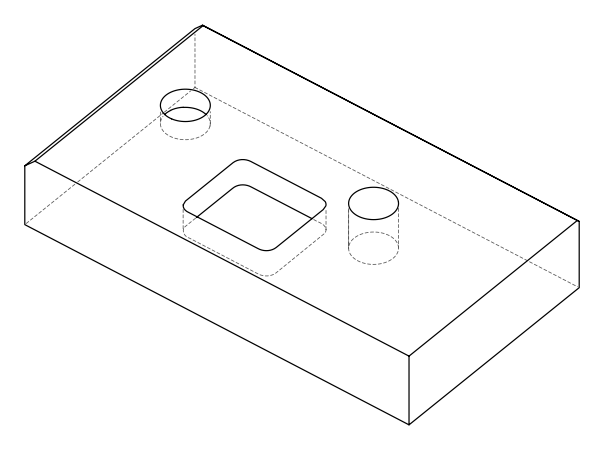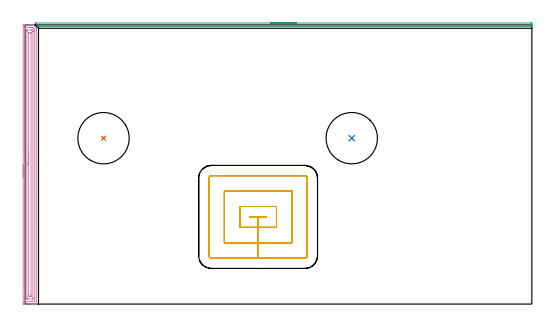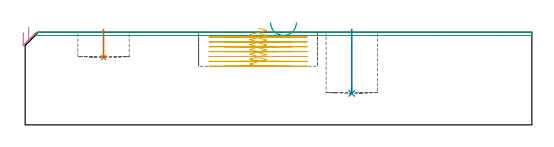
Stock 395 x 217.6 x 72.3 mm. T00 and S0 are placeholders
(PLAN: 5 operations, 2 tool changes, 20.1 min)
(1 INDEXABLE_INSERT_DRILL_BLIND_HOLE_FROM_SOLID | STEP1POCKET | NXT0302_035 | 0.09 min | 24280 mm3)
(2 INDEXABLE_INSERT_DRILL_BLIND_HOLE_FROM_SOLID_1 | STEP1POCKET_1 | NXT0302_035 | 0.2 min | 59448 mm3)
(3 AREA_MILL | FG_CHAMFER_SURFACE | UGT0205_001 | 3.25 min | 1316 mm3)
(4 AREA_MILL_1 | FG_CHAMFER_SURFACE_1 | UGT0205_001 | 7.19 min | 11754 mm3)
(5 MILL_RECTANGULAR_POCKET | POCKET_RECTANGULAR_STRAIGHT | UGT0201_008 | Follow Part, ap 4, ae 75% | 9.34 min | 195589 mm3)
(TOOL NXT0302_035 | Index. Insert Drill 40mm [880-D4000L40-05] | D40 PA176 FL200 Z2)
(TOOL UGT0205_001 | Chamfer Mill 20 x 3 x 45 deg. | D20 FL50 Z2)
(TOOL UGT0201_008 | End Mill 16 mm | D16 FL32 Z4)
(OP 1 INDEXABLE_INSERT_DRILL_BLIND_HOLE_FROM_SOLID)
G17 G21 G94 G90
T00 M6
G54
G17 G0 G90 X61.1 Y129.3 S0 M3
G43 Z82.3 H1
G94 G81 G98 Z52.5 F250. R74.3
G80
M5
M2
(OP 2 INDEXABLE_INSERT_DRILL_BLIND_HOLE_FROM_SOLID_1)
G17 G21 G94 G90
T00 M6
G54
G17 G0 G90 X254.6 Y129.3 S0 M3
G43 Z82.3 H1
G94 G81 G98 Z24.5 F250. R74.3
G80
M5
M2
(OP 3 AREA_MILL)
G17 G21 G94 G90
T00 M6
G54
G17 G0 G90 X191.4 Y219.1 S1061 M3
G43 Z82.3 H0
Z79.7
G94 G1 X191.438 Z78.828 F250.
X191.552 Z77.964
X191.741 Z77.112
X192.003 Z76.28
X192.337 Z75.474
X192.74 Z74.7
X193.208 Z73.964
X193.74 Z73.272
X194.329 Z72.629
X194.972 Z72.04
X195.664 Z71.508
X196.4 Z71.04
X197.174 Z70.637
X197.98 Z70.303
X198.812 Z70.041
X199.664 Z69.852
X200.528 Z69.738
X201.4 Z69.7
X394.381
X394.615 Y219.098 Z69.702
X394.997 Y219.091 Z69.705
X395. Y219.018 Z69.779
Y217.8 Z70.995
Y216.824 Z71.975
X394.99 Y216.506 Z72.293
X394.828 Y216.5 Z72.3
X11.1
X10.393 Y216.503 Z72.288
X10.299 Y216.598 Z72.197
X10.206 Y216.694 Z72.106
X7.973 Y218.929 Z69.871
X7.819 Y219.093 Z69.706
X7.973 Y219.1 Z69.7
X201.4
X202.272 Z69.738
X203.136 Z69.852
X203.988 Z70.041
X204.82 Z70.303
X205.626 Z70.637
X206.4 Z71.04
X207.136 Z71.508
X207.828 Z72.04
X208.471 Z72.629
X209.06 Z73.272
X209.592 Z73.964
X210.06 Z74.7
X210.463 Z75.474
X210.797 Z76.28
X211.059 Z77.112
X211.248 Z77.964
X211.362 Z78.828
X211.4 Z79.7
G0 Z82.3
M5
M2
(OP 4 AREA_MILL_1)
G17 G21 G94 G90
T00 M6
G54
G17 G0 G90 X-1.5 Y98.8 S1061 M3
G43 Z82.3 H0
Z71.9
G94 G1 Y98.838 Z71.028 F250.
Y98.952 Z70.164
Y99.141 Z69.312
Y99.403 Z68.48
Y99.737 Z67.674
Y100.14 Z66.9
Y100.609 Z66.164
Y101.14 Z65.472
Y101.729 Z64.829
Y102.372 Z64.24
Y103.064 Z63.708
Y103.8 Z63.24
Y104.574 Z62.837
Y105.38 Z62.503
Y106.212 Z62.241
Y107.064 Z62.052
Y107.928 Z61.938
Y108.8 Z61.9
X-1.499 Y216.973 Z61.901
X-1.496 Y217.357 Z61.902
X-1.493 Y217.59 Z61.905
X-1.12 Y217.6 Z62.277
X3.262 Z66.656
X4.662 Z68.058
X5.015 Z68.409
X5.8 Z69.198
X5.891 Z69.289
X6.284 Z69.682
X6.304 Y217.596 Z69.703
X8.52 Y215.381 Z71.918
X8.715 Y215.185 Z72.115
X8.897 Y214.994 Z72.289
X8.9 Y214.291 Z72.3
Y0.18
X8.898 Y0.01 Z72.289
X8.749 Y0.003 Z72.142
X8.594 Y0. Z71.994
X8.349 Z71.749
X7.644 Z71.038
X6.414 Z69.811
X5.891 Z69.285
X5.276 Z68.672
X-1.058 Y0.001 Z62.34
X-1.12 Z62.278
X-1.493 Y0.01 Z61.905
X-1.497 Y0.243 Z61.902
X-1.499 Y0.627 Z61.901
X-1.5 Y1.015 Z61.9
Y108.8
X-0.086 Z63.314
X-0.085 Y215.024 Z63.315
X-0.084 Y215.185 Z63.316
X-0.08 Y215.551 Z63.32
X-0.079 Y215.588 Z63.321
X-0.018 Y215.592 Z63.382
X0.09 Y215.597 Z63.49
X0.226 Y215.6 Z63.626
X5.485 Z68.885
X5.688 Y215.597 Z69.088
X5.789 Y215.594 Z69.189
X5.838 Y215.59 Z69.238
X5.891 Y215.548 Z69.291
X6.263 Y215.185 Z69.663
X6.767 Y214.683 Z70.167
X7.159 Y214.291 Z70.559
X7.292 Y214.155 Z70.692
X7.399 Y214.044 Z70.799
X7.469 Y213.969 Z70.869
X7.479 Y213.923 Z70.879
X7.484 Y213.56 Z70.884
X7.485 Y213.397 Z70.885
X7.486 Y212.664 Z70.886
X7.485 Y2.576 Z70.885
X7.484 Y2.415 Z70.884
X7.48 Y2.049 Z70.88
X7.479 Y2.012 Z70.879
X7.418 Y2.008 Z70.818
X7.31 Y2.003 Z70.71
X7.174 Y2.001 Z70.574
X0.162 Z63.562
X-0.02 Y2.006 Z63.38
X-0.054 Y2.01 Z63.346
X-0.079 Y2.016 Z63.321
X-0.08 Y2.058 Z63.32
X-0.084 Y2.253 Z63.316
X-0.085 Y2.415 Z63.315
X-0.086 Y3.148 Z63.314
Y108.8
X1.328 Z64.728
X1.329 Y212.687 Z64.729
X1.332 Y213.397 Z64.732
X1.334 Y213.576 Z64.734
X1.34 Y213.591 Z64.74
X1.36 Y213.594 Z64.76
X1.41 Y213.597 Z64.81
X1.509 Y213.599 Z64.909
X5.015 Y213.6 Z68.415
X5.213 Y213.598 Z68.613
X5.346 Y213.593 Z68.746
X5.393 Y213.59 Z68.793
X5.414 Y213.575 Z68.814
X5.452 Y213.542 Z68.852
X5.603 Y213.397 Z69.003
X5.891 Y213.104 Z69.291
X6.035 Y212.953 Z69.435
X6.065 Y212.905 Z69.465
X6.068 Y212.81 Z69.468
X6.07 Y212.687 Z69.47
X6.071 Y212.503 Z69.471
X6.072 Y212.319 Z69.472
X6.071 Y4.913 Z69.471
X6.068 Y4.203 Z69.468
X6.066 Y4.025 Z69.466
X6.06 Y4.009 Z69.46
X6.04 Y4.006 Z69.44
X5.99 Y4.003 Z69.39
X5.891 Y4.001 Z69.291
X2.385 Y4. Z65.785
X1.705 Y4.004 Z65.105
X1.509 Y4.01 Z64.909
X1.335 Y4.028 Z64.735
X1.332 Y4.203 Z64.732
X1.33 Y4.386 Z64.73
X1.329 Y5.097 Z64.729
X1.328 Y5.281 Z64.728
Y108.8
X2.743 Z66.143
Y210.715
X2.744 Y211.244 Z66.144
X2.746 Y211.421 Z66.146
X2.75 Y211.561 Z66.15
X2.753 Y211.591 Z66.153
X2.774 Y211.593 Z66.174
X2.828 Y211.596 Z66.228
X3.262 Y211.6 Z66.662
X4.138 Z67.538
X4.57 Y211.597 Z67.97
X4.623 Y211.594 Z68.023
X4.646 Y211.591 Z68.046
X4.65 Y211.579 Z68.05
X4.654 Y211.514 Z68.054
X4.656 Y211.452 Z68.056
X4.657 Y211.08 Z68.057
Y210.715
Y6.885
X4.656 Y6.356 Z68.056
X4.654 Y6.179 Z68.054
X4.65 Y6.039 Z68.05
X4.647 Y6.009 Z68.047
X4.626 Y6.007 Z68.026
X4.572 Y6.004 Z67.972
X4.138 Y6. Z67.538
X3.262 Z66.662
X2.83 Y6.003 Z66.23
X2.777 Y6.006 Z66.177
X2.754 Y6.01 Z66.154
X2.749 Y6.021 Z66.149
X2.746 Y6.086 Z66.146
X2.744 Y6.148 Z66.144
X2.743 Y6.52 Z66.143
Y6.885
Y108.8
Y109.672 Z66.181
Y110.537 Z66.295
Y111.388 Z66.483
Y112.22 Z66.746
Y113.026 Z67.08
Y113.8 Z67.482
Y114.536 Z67.951
Y115.228 Z68.482
Y115.871 Z69.072
Y116.46 Z69.715
Y116.992 Z70.407
Y117.46 Z71.143
Y117.863 Z71.916
Y118.197 Z72.722
Y118.459 Z73.554
Y118.648 Z74.406
Y118.762 Z75.271
Y118.8 Z76.143
G0 Z82.3
M5
M2
(OP 5 MILL_RECTANGULAR_POCKET)
G17 G21 G94 G90
T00 M6
G54
G17 G0 G90 X182.022 Y67.8 S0 M3
G43 Z82.3 H0
Z75.3
G94 G1 X187.9 Z73.725 F250.
Y68.1 Z73.645
X175.3 Z70.268
Y67.8 Z70.188
X181.6 Z68.5
X187.9 F500.
Y68.1
X175.3
Y67.8
X181.6
Y59.8
X195.9
Y76.1
X167.3
Y59.8
X181.6
Y47.8
X207.9
Y88.1
X155.3
Y47.8
X181.6
Y35.8
X218.
G3 X219.9 Y37.7 R1.9
G1 Y98.2
G3 X218. Y100.1 R1.9
G1 X145.2
G3 X143.3 Y98.2 R1.9
G1 Y37.7
G3 X145.2 Y35.8 R1.9
G1 X181.6
X182.6
G0 X182.022 Y67.8 Z71.5
G1 X187.9 Z69.925 F250.
Y68.1 Z69.845
X175.3 Z66.468
Y67.8 Z66.388
X181.6 Z64.7
X187.9 F500.
Y68.1
X175.3
Y67.8
X181.6
Y59.8
X195.9
Y76.1
X167.3
Y59.8
X181.6
Y47.8
X207.9
Y88.1
X155.3
Y47.8
X181.6
Y35.8
X218.
G3 X219.9 Y37.7 R1.9
G1 Y98.2
G3 X218. Y100.1 R1.9
G1 X145.2
G3 X143.3 Y98.2 R1.9
G1 Y37.7
G3 X145.2 Y35.8 R1.9
G1 X181.6
X182.6
G0 X182.022 Y67.8 Z67.7
G1 X187.9 Z66.125 F250.
Y68.1 Z66.045
X175.3 Z62.668
Y67.8 Z62.588
X181.6 Z60.9
X187.9 F500.
Y68.1
X175.3
Y67.8
X181.6
Y59.8
X195.9
Y76.1
X167.3
Y59.8
X181.6
Y47.8
X207.9
Y88.1
X155.3
Y47.8
X181.6
Y35.8
X218.
G3 X219.9 Y37.7 R1.9
G1 Y98.2
G3 X218. Y100.1 R1.9
G1 X145.2
G3 X143.3 Y98.2 R1.9
G1 Y37.7
G3 X145.2 Y35.8 R1.9
G1 X181.6
X182.6
G0 X182.022 Y67.8 Z63.9
G1 X187.9 Z62.325 F250.
Y68.1 Z62.245
X175.3 Z58.868
Y67.8 Z58.788
X181.6 Z57.1
X187.9 F500.
Y68.1
X175.3
Y67.8
X181.6
Y59.8
X195.9
Y76.1
X167.3
Y59.8
X181.6
Y47.8
X207.9
Y88.1
X155.3
Y47.8
X181.6
Y35.8
X218.
G3 X219.9 Y37.7 R1.9
G1 Y98.2
G3 X218. Y100.1 R1.9
G1 X145.2
G3 X143.3 Y98.2 R1.9
G1 Y37.7
G3 X145.2 Y35.8 R1.9
G1 X181.6
X182.6
G0 X182.022 Y67.8 Z60.1
G1 X187.9 Z58.525 F250.
Y68.1 Z58.445
X175.3 Z55.068
Y67.8 Z54.988
X181.6 Z53.3
X187.9 F500.
Y68.1
X175.3
Y67.8
X181.6
Y59.8
X195.9
Y76.1
X167.3
Y59.8
X181.6
Y47.8
X207.9
Y88.1
X155.3
Y47.8
X181.6
Y35.8
X218.
G3 X219.9 Y37.7 R1.9
G1 Y98.2
G3 X218. Y100.1 R1.9
G1 X145.2
G3 X143.3 Y98.2 R1.9
G1 Y37.7
G3 X145.2 Y35.8 R1.9
G1 X181.6
X182.6
G0 X182.022 Y67.8 Z56.3
G1 X187.9 Z54.725 F250.
Y68.1 Z54.645
X175.3 Z51.268
Y67.8 Z51.188
X181.6 Z49.5
X187.9 F500.
Y68.1
X175.3
Y67.8
X181.6
Y59.8
X195.9
Y76.1
X167.3
Y59.8
X181.6
Y47.8
X207.9
Y88.1
X155.3
Y47.8
X181.6
Y35.8
X218.
G3 X219.9 Y37.7 R1.9
G1 Y98.2
G3 X218. Y100.1 R1.9
G1 X145.2
G3 X143.3 Y98.2 R1.9
G1 Y37.7
G3 X145.2 Y35.8 R1.9
G1 X181.6
X182.6
G0 X182.022 Y67.8 Z52.5
G1 X187.9 Z50.925 F250.
Y68.1 Z50.845
X175.3 Z47.468
Y67.8 Z47.388
X181.6 Z45.7
X187.9 F500.
Y68.1
X175.3
Y67.8
X181.6
Y59.8
X195.9
Y76.1
X167.3
Y59.8
X181.6
Y47.8
X207.9
Y88.1
X155.3
Y47.8
X181.6
Y35.8
X218.
G3 X219.9 Y37.7 R1.9
G1 Y98.2
G3 X218. Y100.1 R1.9
G1 X145.2
G3 X143.3 Y98.2 R1.9
G1 Y37.7
G3 X145.2 Y35.8 R1.9
G1 X181.6
X182.6
G0 Z82.3
M5
M2
